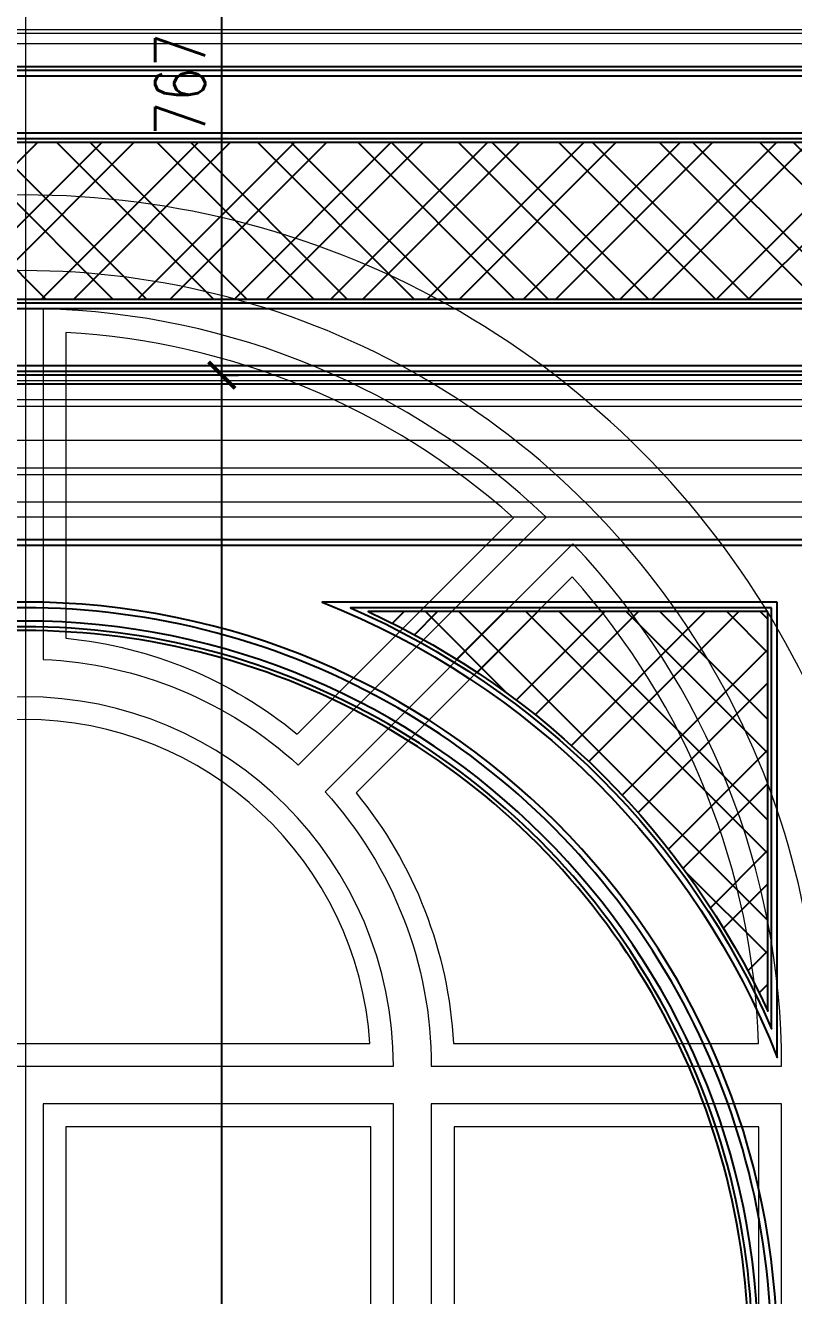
# Model space of a CAD drawing. Header units: millimetres. Extents: x -10942 to 92711, y -16583 to 30009.
# Drawn here: x 5452 to 6466, y 20959 to 22636 of the extents above; entities that cross this region are included whole.
import ezdxf

# ---------------------------------------------------------------- set-up
doc = ezdxf.new("R2010")
doc.units = ezdxf.units.MM
doc.header["$LTSCALE"] = 1000
doc.header["$MEASUREMENT"] = 0
for name, pattern in [('CENTERX2', [4, 2.5, -0.5, 0.5, -0.5]), ('DASHED', [0.75, 0.5, -0.25]), ('HIDDEN', [0.375, 0.25, -0.125])]:
    doc.linetypes.add(name, pattern=pattern)
for name, color, linetype in [('8', 8, 'Continuous'), ('A-DIM', 9, 'Continuous'), ('A-Hidden', 8, 'HIDDEN'), ('ARCH. DIM', 1, 'Continuous'), ('Layer7', 8, 'Continuous')]:
    doc.layers.add(name, color=color, linetype=linetype)
for name, color, linetype, lineweight in [('A-GLAZ', 134, 'Continuous', 18), ('GRC', 41, 'Continuous', 0), ('Wood treillis', 111, 'Continuous', 0)]:
    doc.layers.add(name, color=color, linetype=linetype, lineweight=lineweight)
doc.styles.add('ST9', font='romans.shx', dxfattribs={"width": 0.8})
doc.dimstyles.new('DIM-20', dxfattribs={"dimscale": 1000, "dimtxt": 0.044, "dimasz": 0.035, "dimexe": 0.022, "dimexo": 0.022, "dimgap": 0.022, "dimtad": 1, "dimdec": 0, "dimzin": 0, "dimdsep": 46, "dimtxsty": 'ST9', "dimblk1": 'ARCHTICK', "dimblk2": 'ARCHTICK', "dimsah": 1, "dimcen": 0.08800000000000001, "dimdle": 0.04, "dimclrd": 256, "dimclre": 256, "dimclrt": 3, "dimadec": 0, "dimazin": 0, "dimtfac": 1, "dimtdec": 0, "dimtix": 1, "dimtofl": 0, "dimtmove": 1, "dimatfit": 3, "dimldrblk": 'CLOSED', "dimfxl": 1, "dimtolj": 1, "dimtzin": 0, "dimarcsym": 0})
pattern_1 = [(135, (0, 0), (-66.29126073623884, -66.29126073623883), []), (135, (2.706112671194974e-15, 44.19417375), (-66.29126073623884, -66.29126073623883), [])]

# ---------------------------------------------------------------- blocks, each defined once
blk = doc.blocks.new('_ARCHTICK')
at = {"color": 0, "linetype": 'ByBlock', "const_width": 0.15}
blk.add_lwpolyline([(-0.5, -0.5), (0.5, 0.5)], dxfattribs=at)
blk = doc.blocks.new('*D230')
at = {"layer": 'A-DIM', "lineweight": -2, "transparency": 16777216}
for p, q in [((5711.638479867706, 18822.05420349693), (5711.638479867706, 22214.12563307249)), ((5714.571611188673, 22174.12563307249), (5733.638479867706, 22174.12563307249)), ((5714.571604965343, 18862.05420349693), (5733.638479867706, 18862.05420349693))]:
    blk.add_line(p, q, dxfattribs=at)
at = {"layer": 'Defpoints', "color": 0, "transparency": 16777216}
for p in [(5692.571611188675, 22174.1256330725, 4.455532314764379e-07), (5711.638479867707, 22174.12563307249), (5692.571604965346, 18862.05420349693, 9.944884717770964e-07)]:
    blk.add_point(p, dxfattribs=at)
at = {"layer": 'A-DIM', "lineweight": -2, "transparency": 16777216, "xscale": 35, "yscale": 35, "zscale": 35}
for p, rotation in [((5711.638479867706, 22174.12563307249), 90), ((5711.638479867706, 18862.05420349693), 270)]:
    blk.add_blockref('_ARCHTICK', p, dxfattribs=dict(at, rotation=rotation))
at = {"layer": 'A-DIM', "color": 3, "transparency": 16777216, "insert": (5656.638479867708, 20518.08991828471), "char_height": 66, "attachment_point": 5, "rotation": 90.00000000000001, "style": 'ST9'}
blk.add_mtext('\\A1;3312', dxfattribs=at)
blk = doc.blocks.new('_CLOSED')
at = {"color": 0, "linetype": 'ByBlock'}
for p, q in [((-1, 0.1666666666666666), (0, 0)), ((-1, 0.1666666666666666), (-1, -0.1666666666666666)), ((0, 0), (-1, -0.1666666666666666)), ((0, 0), (-1, 0))]:
    blk.add_line(p, q, dxfattribs=at)
blk = doc.blocks.new('*D231')
at = {"layer": 'A-DIM', "lineweight": -2, "transparency": 16777216}
for p, q in [((5711.638479868147, 22134.12563307275), (5711.638479868147, 22981.16770790663)), ((5711.638482829961, 22941.16770790663), (5689.638479868147, 22941.16770790663)), ((5711.638479867774, 22174.12563307275), (5689.638479868147, 22174.12563307275))]:
    blk.add_line(p, q, dxfattribs=at)
at = {"layer": 'Defpoints', "color": 0, "transparency": 16777216}
for p in [(5711.638479868148, 22941.16770790663), (5733.638482829962, 22941.16770790663, 3.246150841207294e-07), (5733.638479867775, 22174.12563307275)]:
    blk.add_point(p, dxfattribs=at)
at = {"layer": 'A-DIM', "lineweight": -2, "transparency": 16777216, "xscale": 35, "yscale": 35, "zscale": 35}
for p, rotation in [((5711.638479868147, 22941.16770790663), 90), ((5711.638479868147, 22174.12563307275), 270)]:
    blk.add_blockref('_ARCHTICK', p, dxfattribs=dict(at, rotation=rotation))
at = {"layer": 'A-DIM', "color": 3, "transparency": 16777216, "insert": (5656.638479868147, 22557.64667048969), "char_height": 66, "attachment_point": 5, "rotation": 90.00000000000001, "style": 'ST9'}
blk.add_mtext('\\A1;767', dxfattribs=at)
blk = doc.blocks.new('win-2100')
at = {"layer": 'A-GLAZ', "color": 8, "linetype": 'ByBlock', "lineweight": 0, "ltscale": 0.5, "elevation": 0.0142094016141445}
for points in [[(24.99999995072722, 2999.687451155856), (24.99999995072722, 2536.918289905472, -0.1748347617106542), (361.9808941568772, 2397.336233264592), (689.2081062012876, 2724.563445308595, 0.1859479994210225)], [(54.99999995066901, 2968.439466357464), (54.99999995078542, 2564.828513831366, -0.148901256745093), (360.5031993236917, 2438.284945302585), (645.899240816274, 2723.680986794643, 0.1695819405206243)], [(724.5634452605445, 2689.208106249222), (397.3362332162505, 2361.980894205277, -0.1868473978902309), (537.4999999840802, 1999.999999999302), (999.9999999507272, 1999.999999999534, 0.1924223867530203)], [(723.6809867468837, 2645.89924086415), (438.2849452543014, 2360.503199372033, -0.1602103479317552), (566.7064936825482, 2029.999999999418), (969.5359714340593, 2029.999999999651, 0.176224450156295)], [(-487.5000000822765, 1999.999999999302), (487.4999999839638, 1999.999999999418, 1)], [(-456.5153338886157, 2029.999999999185), (456.5153337900119, 2029.999999999476, 0.9364417103757532)]]:
    blk.add_lwpolyline(points, format="xyb", close=True, dxfattribs=at)
at = {"layer": 'A-GLAZ', "color": 8, "linetype": 'ByBlock', "lineweight": 0, "ltscale": 0.5, "elevation": 0.0085254717729417}
for points in [[(487.4999999507854, 1950.000000000175), (24.99999995084363, 1949.999999999709), (24.99999995154212, 199.5000000094296), (487.4999999513675, 199.5000000097789)], [(999.9999999510765, 1950.000000000291), (537.4999999510765, 1950), (537.4999999515421, 199.5000000096043), (999.9999999514257, 199.5000000099535)], [(457.4999999507854, 1919.999999999942), (54.99999995078542, 1919.999999999709), (54.99999995154212, 229.5000000093714), (457.4999999513093, 229.5000000097207)], [(969.99999995096, 1920.000000000291), (567.4999999510183, 1919.999999999942), (567.4999999516585, 229.5000000095461), (969.9999999513675, 229.5000000097207)]]:
    blk.add_lwpolyline(points, close=True, dxfattribs=at)
at = {"layer": 'A-GLAZ', "color": 8, "linetype": 'ByBlock', "lineweight": 0, "ltscale": 0.5}
blk.add_arc((-4.915636964142323e-08, 1999.999999999302, 0.008525813344111), 1150.000000000033, 359.9999999966649, 179.9999999966649, dxfattribs=at)
at = {"layer": 'ARCH. DIM', "lineweight": 0}
blk.add_arc((-4.915636964142323e-08, 1999.999999999302, 0.008525813344111), 1050.000000000033, 359.9999999966649, 179.9999999966649, dxfattribs=at)
blk = doc.blocks.new('MAK-GF10 structrual elev A')
at = {"layer": 'A-GLAZ'}
blk.add_blockref('win-2100', (5450.654370514385, 19262.05420348735, -0.002842648617597803), dxfattribs=at)

msp = doc.modelspace()

# ---------------------------------------------------------------- hatches: boundary and pattern name
at = {"layer": 'Wood treillis', "lineweight": -2}
h = msp.add_hatch(dxfattribs=at)
h.set_pattern_fill('ANSI32', color=256, scale=250, angle=90)
h.set_pattern_definition(pattern_1)
h.paths.add_polyline_path([(12012.36953208141, 22481.64136927429), (12012.36953208141, 22274.1252294904), (4092.403454405551, 22274.1252294904), (4092.40345440555, 22481.64136927429)])
h = msp.add_hatch(dxfattribs=at)
h.set_pattern_fill('ANSI32', color=256, scale=240)
h.set_pattern_definition([(45, (0, 0), (-63.63961030678927, 63.63961030678929), []), (45, (42.4264068, 0), (-63.63961030678927, 63.63961030678929), [])])
h.paths.add_polyline_path([(12012.36953208141, 22481.64136927429), (12012.36953208141, 22274.1252294904), (4092.403454405551, 22274.1252294904), (4092.40345440555, 22481.64136927429)])
h = msp.add_hatch(dxfattribs=at)
h.set_pattern_fill('ANSI32', color=256, scale=250, angle=90)
h.set_pattern_definition(pattern_1)
edge = h.paths.add_edge_path()
edge.add_line((6432.447099010577, 21862.0546314387), (5904.882871139779, 21862.0546314387))
edge.add_line((6432.447099010577, 21334.33673531208), (6432.447099010577, 21862.0546314387))
edge.add_arc((5450.654370464983, 20880.39414910835), 1081.656522836309, 24.813976334869324, 65.16933705168128, ccw=False)
h = msp.add_hatch(dxfattribs=at)
h.set_pattern_fill('ANSI32', color=256, scale=250)
h.set_pattern_definition([(45, (0, 0), (-66.29126073623883, 66.29126073623884), []), (45, (44.19417375, 0), (-66.29126073623883, 66.29126073623884), [])])
edge = h.paths.add_edge_path()
edge.add_line((6432.447099010577, 21862.0546314387), (5904.882871139779, 21862.0546314387))
edge.add_line((6432.447099010577, 21334.33673531208), (6432.447099010577, 21862.0546314387))
edge.add_arc((5450.654370464983, 20880.39414910835), 1081.656522836309, 24.813976334869324, 65.16933705168128, ccw=False)

# ---------------------------------------------------------------- linework, layer by layer
at = {"layer": 'A-Hidden', "linetype": 'DASHED', "lineweight": 0, "ltscale": 10}
msp.add_line((15334.44934037916, 22162.55453607236, -1.466518336103123e-07), (2054.320484236057, 22162.55453607225, -1.759603161380624e-06), dxfattribs=at)
at = {"layer": 'GRC', "lineweight": 0}
for p, q in [((4149.305845156836, 22625.64094311697, -1.308630422003312e-06), (11955.46760842256, 22625.64094247116, -1.000981477803981e-06)), ((4149.336735553981, 22630.51272329112, -1.308863545803957e-06), (11952.14921832673, 22630.51272264513, -1.00110000430336e-06)), ((4135.33948405413, 22611.91837658687, -1.30869438760349e-06), (11969.43350161309, 22611.91837594, -1.000507963703656e-06)), ((4129.336735559627, 22581.64097759064, -1.423568412203424e-06), (11975.43625187984, 22581.64097759064, -2.956888718404e-06)), ((3980.33277727745, 22167.0545531981, -1.314049929903922e-06), (12124.44020837365, 22167.05455319805, -1.314049929903922e-06)), ((12112.36914056184, 22174.12562100997, -1.314049929903922e-06), (3992.403845089255, 22174.12563626713, -1.314049929903922e-06)), ((3477.075337693852, 22162.05456491042, -1.15696997480346e-06), (12539.76687361486, 22162.05456491042, -2.852926712403537e-06)), ((3497.075337621791, 22142.05455880595, -1.314049929903922e-06), (12607.69764802925, 22142.05455880595, -2.808836901903963e-06)), ((3497.075337621791, 22133.35537346062, -1.314049929903922e-06), (12607.69764802925, 22133.35537346062, -2.808836901903963e-06)), ((3488.445267240924, 22088.08267948905, -1.314049929803308e-06), (12616.32771841023, 22088.08267948887, -1.314049929903922e-06)), ((3416.38103053486, 22051.72520063946, -1.315683906803886e-06), (12688.39195511618, 22051.7252006394, -2.850458764803783e-06)), ((3411.47156116378, 22043.08496644913, -1.314049929903922e-06), (12693.30142448744, 22043.08496644913, -1.314049929903922e-06)), ((3399.45860728214, 22006.8549787589, -1.314049929903922e-06), (12705.31437836913, 22006.8549787589, -2.857240666003263e-06)), ((3377.564659615338, 21987.05450031074, -1.314049929903922e-06), (12727.20832603594, 21987.05450031074, -2.868144229803373e-06))]:
    msp.add_line(p, q, dxfattribs=at)
at = {"layer": 'Layer7', "linetype": 'CENTERX2', "lineweight": 0, "ltscale": 150}
msp.add_line((5452.376346561534, 23541.74128747924, -1.466518336033709e-07), (5452.376346561476, 18327.14631783462, -1.466518336033709e-07), dxfattribs=at)
at = {"layer": 'Wood treillis', "lineweight": -2, "elevation": -1.314049929903371e-06}
for points in [[(12112.36914056184, 22174.12562100997), (3992.403845925117, 22174.12562100997), (3992.403845925117, 22581.64097775472), (12112.36914056184, 22581.64097775472)], [(12107.36831333296, 22179.12644823885), (3997.404673154, 22179.12644823885), (3997.404673154, 22576.64015052584), (12107.36831333296, 22576.64015052584)], [(12099.86801454196, 22186.62674702985), (4004.904971945001, 22186.62674702985), (4004.904971945001, 22569.13985173484), (12099.86801454196, 22569.13985173484)], [(12024.86929880816, 22261.62546276366), (4079.903687678805, 22261.62546276366), (4079.903687678805, 22494.14113600104), (12024.86929880816, 22494.14113600104)], [(12017.36929880816, 22269.12546276366), (4087.403687678805, 22269.12546276366), (4087.403687678805, 22486.64113600104), (12017.36929880816, 22486.64113600104)], [(12012.36953208141, 22274.1252294904), (4092.403454405551, 22274.1252294904), (4092.40345440555, 22481.64136927429), (12012.36953208141, 22481.64136927429)]]:
    msp.add_lwpolyline(points, close=True, dxfattribs=at)
at = {"layer": 'Wood treillis', "color": 0, "lineweight": -2, "elevation": -1.706671812003658e-06}
for points in [[(3404.139594615992, 21957.0532268568), (8050.654371446349, 21957.05322685681)], [(3411.639594629465, 21949.55322514042), (8050.654371446348, 21949.55322514037)]]:
    msp.add_lwpolyline(points, dxfattribs=at)
at = {"layer": 'Wood treillis', "lineweight": -2}
for points, elevation in [([(6444.816343892998, 19042.05213044896), (6444.816343953398, 20880.39414909906, 1), (4456.49239697701, 20880.3941491196), (4456.49239703737, 19042.05213044896)], -1.466518335657696e-07), ([(6437.317334710636, 19042.05214661922), (6437.316343953631, 20880.39414909931, 1), (4463.992396976777, 20880.39414911952), (4463.992397037137, 19042.05213044896)], -1.466518335657696e-07), ([(6444.947104869977, 21874.5546372981), (5844.032458726443, 21874.55459281606, -0.2072856370031059), (6444.947104869977, 21273.43774270406), (6444.947104869977, 21874.5546372981)], -1.706671812003658e-06), ([(6419.813538863221, 19042.05213044896), (6419.813538923621, 20880.39414909988, 1), (4481.495202006787, 20880.39414911935), (4481.495202067147, 19042.05213044896)], -1.466518335657696e-07), ([(6412.313538863454, 19042.05213044896), (6412.313538923854, 20880.39414910013, 1), (4488.995202006554, 20880.39414911927), (4488.995202066914, 19042.05213044896)], -1.466518335657696e-07), ([(6407.313538863454, 19042.05213044896), (6407.313538923854, 20880.39414910029, 1.000000000019895), (4493.995202006554, 20880.39414911933), (4493.995202066914, 19042.05213044896)], -1.466518335657696e-07)]:
    msp.add_lwpolyline(points, format="xyb", dxfattribs=dict(at, elevation=elevation))
at = {"layer": 'Wood treillis', "lineweight": -2, "elevation": -1.706671812003658e-06}
for points in [[(6437.447100485117, 21867.05463235806), (5881.579105170754, 21867.05459121055, -0.1890916922953619), (6437.447100485117, 21311.01586589677)], [(6432.447139107529, 21862.05467061035), (5904.889067809625, 21862.05463155845, -0.1779235212285222), (6432.447139107529, 21334.34284942262)]]:
    msp.add_lwpolyline(points, format="xyb", close=True, dxfattribs=at)

# ---------------------------------------------------------------- block references
at = {"layer": '8', "color": 2}
msp.add_blockref('MAK-GF10 structrual elev A', (0, 0), dxfattribs=at)

# ---------------------------------------------------------------- dimensions: what is measured, and where the dimension line sits
at = {"layer": 'A-DIM'}
for base, p1, p2, picture, middle in [((5711.638479868148, 22941.16770790663, -1.759603161380624e-06), (5733.638479867775, 22174.12563307275, -1.759603161380624e-06), (5733.638482829963, 22941.16770790663, -1.434988077259895e-06), '*D231', (5656.638479868147, 22557.64667048969, -1.759603161380624e-06)), ((5711.638479867707, 22174.12563307249, -1.759603161380624e-06), (5692.571604965344, 18862.05420349693, -7.651146896035278e-07), (5692.571611188674, 22174.12563307249, -1.314049929904186e-06), '*D230', (5656.638479867708, 20518.08991828471, -1.759603161380624e-06))]:
    dim = msp.add_linear_dim(base=base, p1=p1, p2=p2, angle=90, dimstyle='DIM-20', override={"dimtxt": 0.066}, dxfattribs=at)
    dim.commit()
    dim.dimension.update_dxf_attribs({"geometry": picture, "text_midpoint": middle})

doc.saveas('drawing.dxf')
